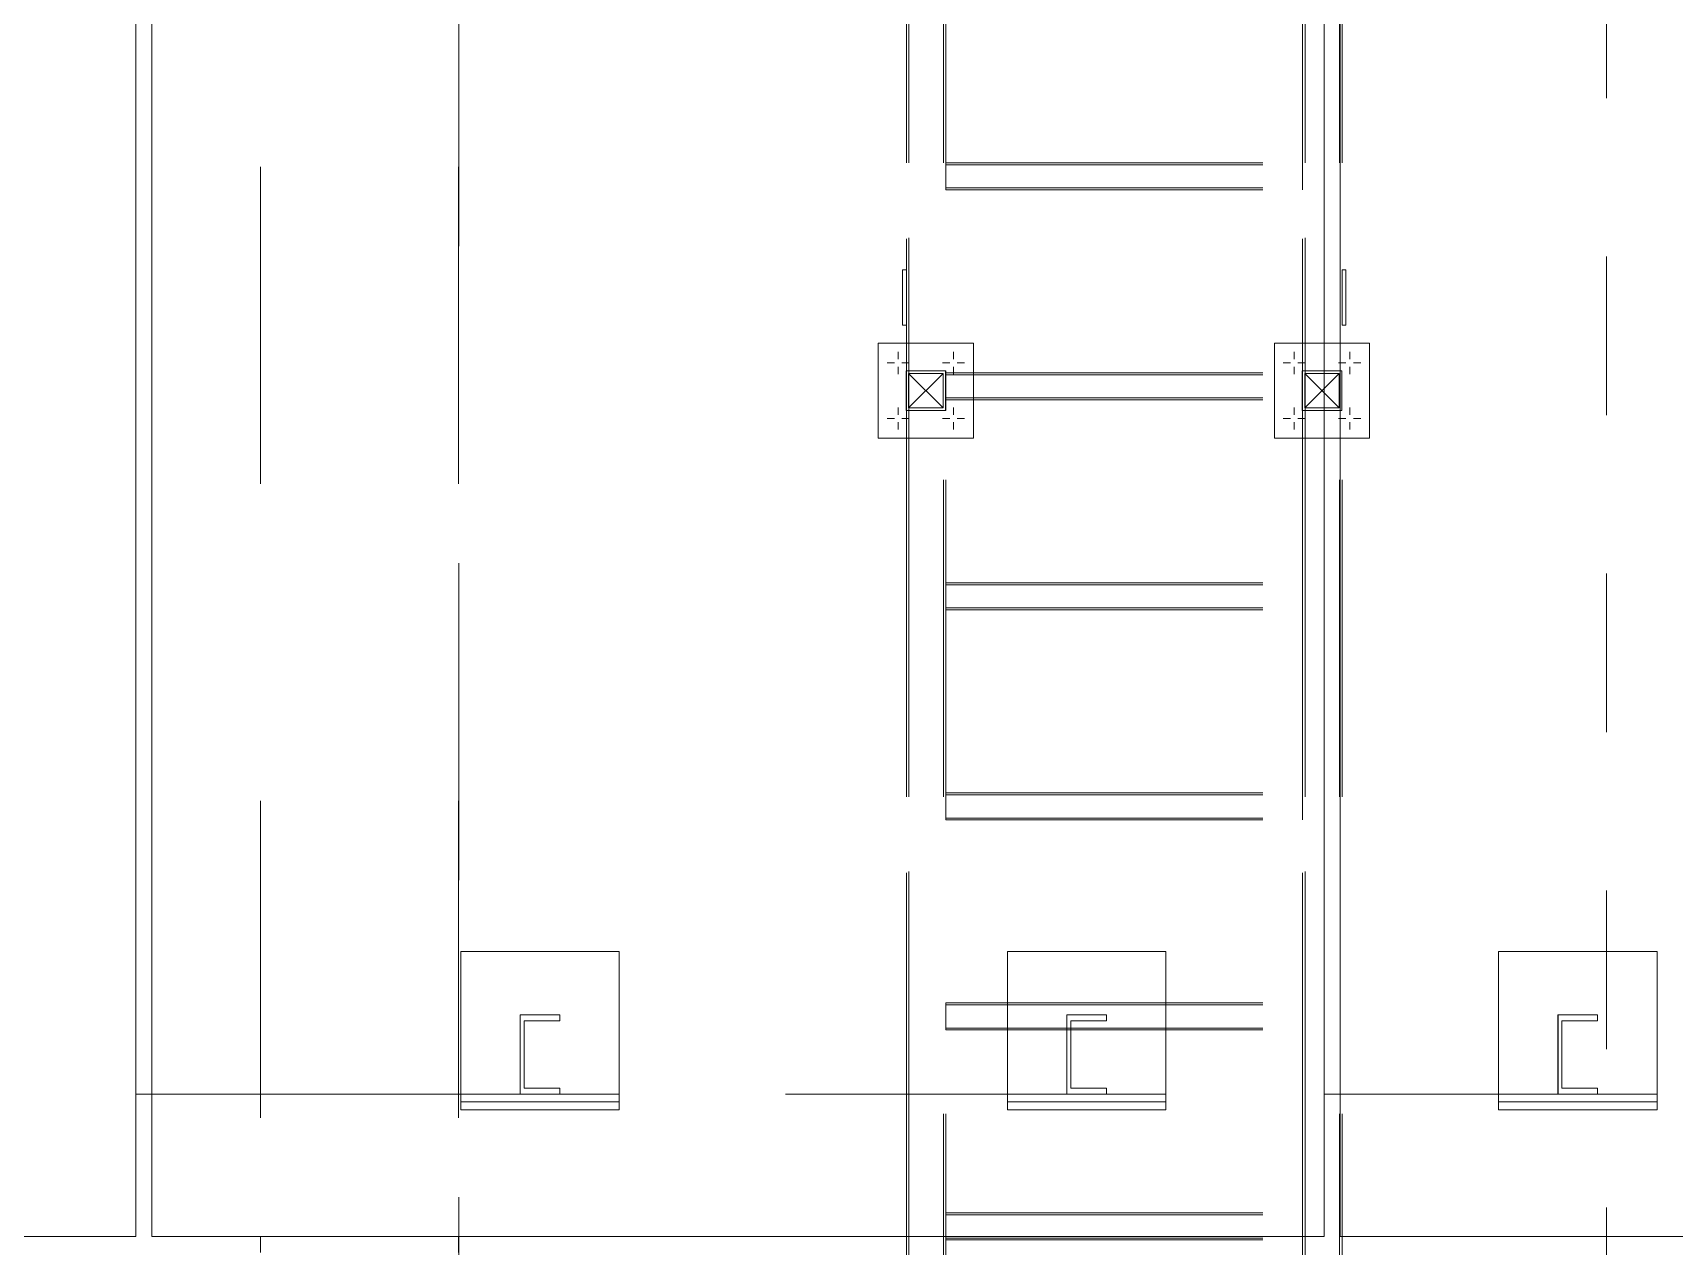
# Model space of a CAD drawing. Header units: millimetres. Extents: x 652937 to 1670132, y 1473552 to 2851037.
# Drawn here: x 663594.993 to 663597.065, y 1524531.358 to 1524532.889 of the extents above; entities that cross this region are included whole.
import ezdxf

# ---------------------------------------------------------------- set-up
doc = ezdxf.new("R2010")
doc.units = ezdxf.units.MM
for name, pattern in [('XKITLINE00', [0]), ('XKITLINE01', [4, 1, -1, 1, -1]), ('XKITLINE02', [4, 2, -2])]:
    doc.linetypes.add(name, pattern=pattern)
for name, color, linetype, lineweight in [('Bolt', 7, 'Continuous', 0), ('Part', 7, 'Continuous', 0), ('S-GRID', 7, 'Continuous', 9)]:
    doc.layers.add(name, color=color, linetype=linetype, lineweight=lineweight)

# ---------------------------------------------------------------- blocks, each defined once
blk = doc.blocks.new('*A39984522')
at = {"layer": 'Part', "color": 7, "linetype": 'XKITLINE02', "lineweight": 0}
for p, q in [((59.127844, -99.195099), (59.127844, -83.570103)), ((59.143841, -99.195099), (59.143841, -83.576731)), ((59.361841, -99.195099), (59.361841, -83.576731)), ((59.377844, -99.195099), (59.377844, -83.570103)), ((59.127794, -83.673653), (59.127794, -99.195099)), ((59.143798, -83.667025), (59.143798, -99.195099)), ((59.361798, -99.195099), (59.361798, -83.667025)), ((59.377794, -99.195099), (59.377794, -83.673653))]:
    blk.add_line(p, q, dxfattribs=at)
blk = doc.blocks.new('*A39994523')
at = {"layer": 'Part', "color": 7, "linetype": 'XKITLINE02', "lineweight": 0}
for p, q in [((56.627844, -99.195099), (56.627844, -83.570103)), ((56.643841, -99.195099), (56.643841, -83.576731)), ((56.861841, -99.195099), (56.861841, -83.576731)), ((56.877844, -99.195099), (56.877844, -83.570103)), ((56.627794, -83.673653), (56.627794, -99.195099)), ((56.643798, -83.667025), (56.643798, -99.195099)), ((56.861798, -99.195099), (56.861798, -83.667025)), ((56.877794, -99.195099), (56.877794, -83.673653))]:
    blk.add_line(p, q, dxfattribs=at)
blk = doc.blocks.new('*A40014525')
at = {"layer": 'Part', "color": 7, "linetype": 'XKITLINE02', "lineweight": 0}
for p, q in [((52.551891, -83.220099), (52.551891, -93.970099)), ((52.552292, -83.220099), (52.552292, -99.720099)), ((53.801891, -83.220099), (53.801891, -93.970099)), ((53.802292, -99.720099), (53.802292, -83.220099))]:
    blk.add_line(p, q, dxfattribs=at)
at = {"layer": 'Part', "color": 7, "linetype": 'XKITLINE00', "lineweight": 0}
for p, q in [((52.551891, -93.970099), (52.551891, -94.070099)), ((53.801891, -93.970099), (53.801891, -94.070099))]:
    blk.add_line(p, q, dxfattribs=at)
blk = doc.blocks.new('*A40284552')
at = {"layer": 'S-GRID', "color": 7, "linetype": 'XKITLINE01', "lineweight": 0}
blk.add_line((61.04689, -148.786781), (61.04689, -44.620099), dxfattribs=at)
blk = doc.blocks.new('*A40314555')
at = {"layer": 'Part', "color": 7, "linetype": 'XKITLINE00', "lineweight": 0}
for p, q in [((51.765166, -93.970099), (51.765166, -79.070099)), ((51.765316, -79.070099), (51.765316, -93.970099)), ((51.765166, -93.970099), (44.365166, -93.970099)), ((51.765316, -93.970099), (51.765166, -93.970099))]:
    blk.add_line(p, q, dxfattribs=at)
at = {"layer": 'Part', "color": 7, "linetype": 'XKITLINE02', "lineweight": 0}
blk.add_line((51.765166, -93.970099), (51.765316, -93.970099), dxfattribs=at)
blk = doc.blocks.new('*A40324556')
at = {"layer": 'Part', "color": 7, "linetype": 'XKITLINE00', "lineweight": 0}
for p, q in [((51.865166, -93.970099), (51.865166, -79.070099)), ((59.265166, -93.970099), (59.265166, -79.070099)), ((59.265316, -79.070099), (59.265316, -93.970099)), ((59.265166, -93.970099), (51.865166, -93.970099)), ((59.265316, -93.970099), (59.265166, -93.970099))]:
    blk.add_line(p, q, dxfattribs=at)
at = {"layer": 'Part', "color": 7, "linetype": 'XKITLINE02', "lineweight": 0}
for p, q in [((51.865316, -93.970099), (51.865316, -79.070099)), ((59.265166, -93.970099), (59.265316, -93.970099))]:
    blk.add_line(p, q, dxfattribs=at)
blk = doc.blocks.new('*A40344558')
at = {"layer": 'Part', "color": 7, "linetype": 'XKITLINE00', "lineweight": 0}
for p, q in [((59.365186, -93.970099), (59.365186, -79.070099)), ((66.765186, -93.970099), (59.365186, -93.970099))]:
    blk.add_line(p, q, dxfattribs=at)
at = {"layer": 'Part', "color": 7, "linetype": 'XKITLINE02', "lineweight": 0}
blk.add_line((59.365337, -93.970099), (59.365337, -79.070099), dxfattribs=at)
blk = doc.blocks.new('*A44775001')
at = {"layer": 'Part', "color": 7, "linetype": 'XKITLINE02', "lineweight": 0}
for p, q in [((44.365166, -93.070099), (51.765341, -93.070099)), ((51.865166, -93.070099), (59.265341, -93.070099)), ((59.365186, -93.070099), (66.765362, -93.070099))]:
    blk.add_line(p, q, dxfattribs=at)
at = {"layer": 'Part', "color": 7, "linetype": 'XKITLINE00', "lineweight": 0}
for p, q in [((51.765341, -93.070099), (51.865166, -93.070099)), ((59.265341, -93.070099), (59.365186, -93.070099))]:
    blk.add_line(p, q, dxfattribs=at)
blk = doc.blocks.new('*A47955319')
at = {"layer": 'Bolt', "color": 7, "linetype": 'XKITLINE00', "lineweight": 0}
for p, q in [((59.005636, -88.457577), (59.052256, -88.457577)), ((59.075636, -88.387577), (59.075636, -88.434197)), ((59.145636, -88.457577), (59.099016, -88.457577)), ((59.355636, -88.457577), (59.402256, -88.457577)), ((59.425636, -88.387577), (59.425636, -88.434197)), ((59.495636, -88.457577), (59.449016, -88.457577)), ((59.075636, -88.527577), (59.075636, -88.480957)), ((59.425636, -88.527577), (59.425636, -88.480957)), ((59.075636, -88.737577), (59.075636, -88.784197)), ((59.425636, -88.737577), (59.425636, -88.784197)), ((59.005636, -88.807577), (59.052256, -88.807577)), ((59.075636, -88.877577), (59.075636, -88.830957)), ((59.145636, -88.807577), (59.099016, -88.807577)), ((59.355636, -88.807577), (59.402256, -88.807577)), ((59.425636, -88.877577), (59.425636, -88.830957)), ((59.495636, -88.807577), (59.449016, -88.807577))]:
    blk.add_line(p, q, dxfattribs=at)
blk = doc.blocks.new('*A47965320')
at = {"layer": 'Bolt', "color": 7, "linetype": 'XKITLINE00', "lineweight": 0}
for p, q in [((56.505636, -88.457577), (56.552256, -88.457577)), ((56.575636, -88.387577), (56.575636, -88.434197)), ((56.645636, -88.457577), (56.599016, -88.457577)), ((56.855636, -88.457577), (56.902256, -88.457577)), ((56.925636, -88.387577), (56.925636, -88.434197)), ((56.995636, -88.457577), (56.949016, -88.457577)), ((56.575636, -88.527577), (56.575636, -88.480957)), ((56.925636, -88.527577), (56.925636, -88.480957)), ((56.575636, -88.737577), (56.575636, -88.784197)), ((56.925636, -88.737577), (56.925636, -88.784197)), ((56.505636, -88.807577), (56.552256, -88.807577)), ((56.575636, -88.877577), (56.575636, -88.830957)), ((56.645636, -88.807577), (56.599016, -88.807577)), ((56.855636, -88.807577), (56.902256, -88.807577)), ((56.925636, -88.877577), (56.925636, -88.830957)), ((56.995636, -88.807577), (56.949016, -88.807577))]:
    blk.add_line(p, q, dxfattribs=at)
blk = doc.blocks.new('*A47975321')
at = {"layer": 'Part', "color": 7, "linetype": 'XKITLINE02', "lineweight": 0}
for p, q in [((56.450633, -88.332577), (57.050638, -88.332577)), ((56.450633, -88.332577), (56.450633, -88.932577)), ((56.450638, -88.932577), (56.450638, -88.332577)), ((57.050633, -88.932577), (57.050633, -88.332577)), ((57.050638, -88.332577), (57.050638, -88.932577)), ((57.050638, -88.932577), (56.450633, -88.932577))]:
    blk.add_line(p, q, dxfattribs=at)
blk = doc.blocks.new('*A47985322')
at = {"layer": 'Part', "color": 7, "linetype": 'XKITLINE02', "lineweight": 0}
for p, q in [((56.625631, -88.507599), (56.876145, -88.507599)), ((56.625631, -88.757599), (56.625631, -88.507599)), ((56.626145, -88.757599), (56.626145, -88.507599)), ((56.641631, -88.741599), (56.859631, -88.523599)), ((56.859631, -88.741599), (56.641631, -88.523599)), ((56.641631, -88.523599), (56.860145, -88.523599)), ((56.641631, -88.741599), (56.641631, -88.523599)), ((56.642145, -88.741599), (56.860145, -88.523599)), ((56.860145, -88.741599), (56.642145, -88.523599)), ((56.642145, -88.741599), (56.642145, -88.523599)), ((56.859631, -88.741599), (56.859631, -88.523599)), ((56.860145, -88.741599), (56.860145, -88.523599)), ((56.875631, -88.757599), (56.875631, -88.507599)), ((56.876145, -88.507599), (56.876145, -88.757599)), ((56.876145, -88.757599), (56.625631, -88.757599)), ((56.641631, -88.741599), (56.860145, -88.741599))]:
    blk.add_line(p, q, dxfattribs=at)
blk = doc.blocks.new('*A47995323')
at = {"layer": 'Part', "color": 7, "linetype": 'XKITLINE02', "lineweight": 0}
for p, q in [((58.950633, -88.332577), (59.265316, -88.332577)), ((58.950633, -88.932577), (58.950633, -88.332577)), ((58.950638, -88.932577), (58.950638, -88.332577)), ((59.365186, -88.332577), (59.550638, -88.332577)), ((59.550633, -88.932577), (59.550633, -88.332577)), ((59.550638, -88.932577), (59.550638, -88.332577)), ((58.950633, -88.932577), (59.265316, -88.932577)), ((59.365186, -88.932577), (59.550638, -88.932577))]:
    blk.add_line(p, q, dxfattribs=at)
at = {"layer": 'Part', "color": 7, "linetype": 'XKITLINE00', "lineweight": 0}
for p, q in [((59.265316, -88.332577), (59.365186, -88.332577)), ((59.265316, -88.932577), (59.365186, -88.932577))]:
    blk.add_line(p, q, dxfattribs=at)
blk = doc.blocks.new('*A48005324')
at = {"layer": 'Part', "color": 7, "linetype": 'XKITLINE02', "lineweight": 0}
for p, q in [((59.125631, -88.507599), (59.376145, -88.507599)), ((59.125631, -88.757599), (59.125631, -88.507599)), ((59.126145, -88.757599), (59.126145, -88.507599)), ((59.359631, -88.523599), (59.141631, -88.741599)), ((59.141631, -88.523599), (59.359631, -88.741599)), ((59.141631, -88.523599), (59.360145, -88.523599)), ((59.141631, -88.741599), (59.141631, -88.523599)), ((59.142145, -88.741599), (59.360145, -88.523599)), ((59.360145, -88.741599), (59.142145, -88.523599)), ((59.142145, -88.741599), (59.142145, -88.523599)), ((59.359631, -88.741599), (59.359631, -88.523599)), ((59.360145, -88.741599), (59.360145, -88.523599)), ((59.375631, -88.757599), (59.375631, -88.507599)), ((59.376145, -88.507599), (59.376145, -88.757599)), ((59.376145, -88.757599), (59.125631, -88.757599)), ((59.141631, -88.741599), (59.360145, -88.741599))]:
    blk.add_line(p, q, dxfattribs=at)
blk = doc.blocks.new('*A48395363')
at = {"layer": 'Part', "color": 7, "linetype": 'XKITLINE02', "lineweight": 0}
for p, q in [((56.627753, -87.870099), (56.602633, -87.870099)), ((56.602633, -87.870099), (56.602633, -88.220099)), ((56.627633, -88.220099), (56.627633, -87.870099)), ((59.402362, -87.870099), (59.377227, -87.870099)), ((59.377227, -87.870099), (59.377227, -88.220099)), ((59.402227, -88.220099), (59.402227, -87.870099)), ((56.602633, -88.220099), (56.627753, -88.220099)), ((59.377227, -88.220099), (59.402362, -88.220099))]:
    blk.add_line(p, q, dxfattribs=at)
blk = doc.blocks.new('*A48515375')
at = {"layer": 'Part', "color": 7, "linetype": 'XKITLINE02', "lineweight": 0}
for p, q in [((60.740384, -92.570099), (60.990524, -92.570099)), ((60.740384, -93.070099), (60.740384, -92.570099)), ((60.740524, -93.070099), (60.740524, -92.570099)), ((60.990524, -92.607599), (60.765384, -92.607599)), ((60.765384, -93.032599), (60.765384, -92.607599)), ((60.765524, -93.032599), (60.765524, -92.607599)), ((60.990384, -92.607599), (60.990384, -92.570099)), ((60.990524, -92.570099), (60.990524, -92.607599)), ((60.990524, -93.070099), (60.740384, -93.070099)), ((60.765384, -93.032599), (60.990524, -93.032599)), ((60.990384, -93.070099), (60.990384, -93.032599)), ((60.990524, -93.032599), (60.990524, -93.070099))]:
    blk.add_line(p, q, dxfattribs=at)
blk = doc.blocks.new('*A48525376')
at = {"layer": 'Part', "color": 7, "linetype": 'XKITLINE02', "lineweight": 0}
for p, q in [((61.365369, -92.170099), (60.365357, -92.170099)), ((60.365357, -92.170099), (60.365357, -93.170099)), ((60.365369, -93.170099), (60.365369, -92.170099)), ((61.365357, -93.170099), (61.365357, -92.170099)), ((61.365369, -93.170099), (61.365369, -92.170099)), ((60.365357, -93.170099), (61.365369, -93.170099))]:
    blk.add_line(p, q, dxfattribs=at)
blk = doc.blocks.new('*A48545378')
at = {"layer": 'Part', "color": 7, "linetype": 'XKITLINE02', "lineweight": 0}
for p, q in [((58.265369, -92.170099), (57.265357, -92.170099)), ((57.265357, -92.170099), (57.265357, -93.170099)), ((57.265369, -93.170099), (57.265369, -92.170099)), ((58.265357, -93.170099), (58.265357, -92.170099)), ((58.265369, -93.170099), (58.265369, -92.170099)), ((57.265357, -93.170099), (58.265369, -93.170099))]:
    blk.add_line(p, q, dxfattribs=at)
blk = doc.blocks.new('*A48555379')
at = {"layer": 'Part', "color": 7, "linetype": 'XKITLINE02', "lineweight": 0}
for p, q in [((57.640384, -92.570099), (57.890524, -92.570099)), ((57.640384, -93.070099), (57.640384, -92.570099)), ((57.640524, -93.070099), (57.640524, -92.570099)), ((57.890524, -92.607599), (57.665384, -92.607599)), ((57.665384, -93.032599), (57.665384, -92.607599)), ((57.665524, -93.032599), (57.665524, -92.607599)), ((57.890384, -92.607599), (57.890384, -92.570099)), ((57.890524, -92.570099), (57.890524, -92.607599)), ((57.890524, -93.070099), (57.640384, -93.070099)), ((57.665384, -93.032599), (57.890524, -93.032599)), ((57.890384, -93.070099), (57.890384, -93.032599)), ((57.890524, -93.032599), (57.890524, -93.070099))]:
    blk.add_line(p, q, dxfattribs=at)
blk = doc.blocks.new('*A48595383')
at = {"layer": 'Part', "color": 7, "linetype": 'XKITLINE02', "lineweight": 0}
for p, q in [((61.365609, -93.070099), (60.365409, -93.070099)), ((60.365409, -93.120099), (60.365409, -93.070099)), ((61.365609, -93.120099), (60.365409, -93.120099)), ((60.365609, -93.120099), (60.365609, -93.070099)), ((61.365409, -93.070099), (61.365609, -93.070099)), ((61.365409, -93.120099), (61.365409, -93.070099)), ((61.365609, -93.120099), (61.365409, -93.120099)), ((61.365609, -93.070099), (61.365609, -93.120099))]:
    blk.add_line(p, q, dxfattribs=at)
blk = doc.blocks.new('*A48605384')
at = {"layer": 'Part', "color": 7, "linetype": 'XKITLINE02', "lineweight": 0}
for p, q in [((56.877648, -92.537599), (56.877654, -92.506487)), ((56.877654, -92.506487), (56.877662, -92.495099)), ((56.877662, -92.506599), (56.877655, -92.516446)), ((56.877662, -92.495099), (59.127612, -92.495099)), ((56.877662, -92.495099), (56.877671, -92.506487)), ((56.877662, -92.506599), (59.127612, -92.506599)), ((56.87767, -92.516446), (56.877662, -92.506599)), ((56.877671, -92.506487), (56.877677, -92.537599)), ((59.127604, -92.506487), (59.127598, -92.537599)), ((59.127612, -92.495099), (59.127604, -92.506487)), ((59.127605, -92.516446), (59.127612, -92.506599)), ((59.127621, -92.506487), (59.127612, -92.495099)), ((59.127612, -92.506599), (59.12762, -92.516446)), ((59.127627, -92.537599), (59.127621, -92.506487)), ((56.877645, -92.580099), (56.877648, -92.537599)), ((56.877648, -92.622599), (56.877645, -92.580099)), ((56.87765, -92.543349), (56.877648, -92.580099)), ((56.877648, -92.580099), (56.87765, -92.616849)), ((56.877655, -92.516446), (56.87765, -92.543349)), ((56.877675, -92.543349), (56.87767, -92.516446)), ((56.877677, -92.580099), (56.877675, -92.543349)), ((56.877675, -92.616849), (56.877677, -92.580099)), ((56.877677, -92.537599), (56.877679, -92.580099)), ((56.877679, -92.580099), (56.877677, -92.622599)), ((59.127598, -92.537599), (59.127595, -92.580099)), ((59.127595, -92.580099), (59.127598, -92.622599)), ((59.127598, -92.580099), (59.1276, -92.543349)), ((59.1276, -92.616849), (59.127598, -92.580099)), ((59.1276, -92.543349), (59.127605, -92.516446)), ((59.12762, -92.516446), (59.127625, -92.543349)), ((59.127625, -92.543349), (59.127627, -92.580099)), ((59.127627, -92.580099), (59.127625, -92.616849)), ((59.127629, -92.580099), (59.127627, -92.537599)), ((59.127627, -92.622599), (59.127629, -92.580099)), ((56.877654, -92.653711), (56.877648, -92.622599)), ((56.87765, -92.616849), (56.877655, -92.643752)), ((56.877662, -92.665099), (56.877654, -92.653711)), ((56.877655, -92.643752), (56.877662, -92.653599)), ((56.877662, -92.653599), (56.87767, -92.643752)), ((56.877662, -92.653599), (59.127612, -92.653599)), ((56.877671, -92.653711), (56.877662, -92.665099)), ((56.877662, -92.665099), (59.127612, -92.665099)), ((56.87767, -92.643752), (56.877675, -92.616849)), ((56.877677, -92.622599), (56.877671, -92.653711)), ((59.127598, -92.622599), (59.127604, -92.653711)), ((59.127605, -92.643752), (59.1276, -92.616849)), ((59.127604, -92.653711), (59.127612, -92.665099)), ((59.127612, -92.653599), (59.127605, -92.643752)), ((59.12762, -92.643752), (59.127612, -92.653599)), ((59.127612, -92.665099), (59.127621, -92.653711)), ((59.127625, -92.616849), (59.12762, -92.643752)), ((59.127621, -92.653711), (59.127627, -92.622599))]:
    blk.add_line(p, q, dxfattribs=at)
blk = doc.blocks.new('*A48615385')
at = {"layer": 'Part', "color": 7, "linetype": 'XKITLINE02', "lineweight": 0}
for p, q in [((56.877648, -93.862599), (56.877654, -93.831487)), ((56.877655, -93.841446), (56.87765, -93.868349)), ((56.877654, -93.831487), (56.877662, -93.820099)), ((56.877662, -93.831599), (56.877655, -93.841446)), ((56.877662, -93.820099), (59.127612, -93.820099)), ((56.877662, -93.820099), (56.877671, -93.831487)), ((56.877662, -93.831599), (59.127612, -93.831599)), ((56.87767, -93.841446), (56.877662, -93.831599)), ((56.877675, -93.868349), (56.87767, -93.841446)), ((56.877671, -93.831487), (56.877677, -93.862599)), ((59.127604, -93.831487), (59.127598, -93.862599)), ((59.1276, -93.868349), (59.127605, -93.841446)), ((59.127612, -93.820099), (59.127604, -93.831487)), ((59.127605, -93.841446), (59.127612, -93.831599)), ((59.127621, -93.831487), (59.127612, -93.820099)), ((59.127612, -93.831599), (59.12762, -93.841446)), ((59.12762, -93.841446), (59.127625, -93.868349)), ((59.127627, -93.862599), (59.127621, -93.831487)), ((56.877645, -93.905099), (56.877648, -93.862599)), ((56.877648, -93.947599), (56.877645, -93.905099)), ((56.87765, -93.868349), (56.877648, -93.905099)), ((56.877648, -93.905099), (56.87765, -93.941849)), ((56.877654, -93.978711), (56.877648, -93.947599)), ((56.87765, -93.941849), (56.877655, -93.968752)), ((56.87767, -93.968752), (56.877675, -93.941849)), ((56.877677, -93.947599), (56.877671, -93.978711)), ((56.877677, -93.905099), (56.877675, -93.868349)), ((56.877675, -93.941849), (56.877677, -93.905099)), ((56.877677, -93.862599), (56.877679, -93.905099)), ((56.877679, -93.905099), (56.877677, -93.947599)), ((59.127598, -93.862599), (59.127595, -93.905099)), ((59.127595, -93.905099), (59.127598, -93.947599)), ((59.127598, -93.905099), (59.1276, -93.868349)), ((59.1276, -93.941849), (59.127598, -93.905099)), ((59.127598, -93.947599), (59.127604, -93.978711)), ((59.127605, -93.968752), (59.1276, -93.941849)), ((59.127625, -93.941849), (59.12762, -93.968752)), ((59.127621, -93.978711), (59.127627, -93.947599)), ((59.127625, -93.868349), (59.127627, -93.905099)), ((59.127627, -93.905099), (59.127625, -93.941849)), ((59.127629, -93.905099), (59.127627, -93.862599)), ((59.127627, -93.947599), (59.127629, -93.905099)), ((56.877662, -93.990099), (56.877654, -93.978711)), ((56.877655, -93.968752), (56.877662, -93.978599)), ((56.877662, -93.978599), (56.87767, -93.968752)), ((56.877662, -93.978599), (59.127612, -93.978599)), ((56.877671, -93.978711), (56.877662, -93.990099)), ((56.877662, -93.990099), (59.127612, -93.990099)), ((59.127604, -93.978711), (59.127612, -93.990099)), ((59.127612, -93.978599), (59.127605, -93.968752)), ((59.12762, -93.968752), (59.127612, -93.978599)), ((59.127612, -93.990099), (59.127621, -93.978711))]:
    blk.add_line(p, q, dxfattribs=at)
blk = doc.blocks.new('*A48635387')
at = {"layer": 'Part', "color": 7, "linetype": 'XKITLINE02', "lineweight": 0}
for p, q in [((58.265609, -93.070099), (57.265409, -93.070099)), ((57.265409, -93.120099), (57.265409, -93.070099)), ((58.265609, -93.120099), (57.265409, -93.120099)), ((57.265609, -93.120099), (57.265609, -93.070099)), ((58.265409, -93.070099), (58.265609, -93.070099)), ((58.265409, -93.120099), (58.265409, -93.070099)), ((58.265609, -93.120099), (58.265409, -93.120099)), ((58.265609, -93.070099), (58.265609, -93.120099))]:
    blk.add_line(p, q, dxfattribs=at)
blk = doc.blocks.new('*A48655389')
at = {"layer": 'Part', "color": 7, "linetype": 'XKITLINE02', "lineweight": 0}
for p, q in [((54.81561, -93.070099), (53.815409, -93.070099)), ((53.815409, -93.120099), (53.815409, -93.070099)), ((54.81561, -93.120099), (53.815409, -93.120099)), ((53.81561, -93.120099), (53.81561, -93.070099)), ((54.815409, -93.070099), (54.81561, -93.070099)), ((54.815409, -93.120099), (54.815409, -93.070099)), ((54.81561, -93.120099), (54.815409, -93.120099)), ((54.81561, -93.070099), (54.81561, -93.120099))]:
    blk.add_line(p, q, dxfattribs=at)
blk = doc.blocks.new('*A48665390')
at = {"layer": 'Part', "color": 7, "linetype": 'XKITLINE02', "lineweight": 0}
for p, q in [((54.815369, -92.170099), (53.815357, -92.170099)), ((53.815357, -92.170099), (53.815357, -93.170099)), ((53.815369, -93.170099), (53.815369, -92.170099)), ((54.815357, -93.170099), (54.815357, -92.170099)), ((54.815369, -93.170099), (54.815369, -92.170099)), ((53.815357, -93.170099), (54.815369, -93.170099))]:
    blk.add_line(p, q, dxfattribs=at)
blk = doc.blocks.new('*A48675391')
at = {"layer": 'Part', "color": 7, "linetype": 'XKITLINE02', "lineweight": 0}
for p, q in [((54.190384, -92.570099), (54.440524, -92.570099)), ((54.190384, -93.070099), (54.190384, -92.570099)), ((54.190524, -93.070099), (54.190524, -92.570099)), ((54.440524, -92.607599), (54.215384, -92.607599)), ((54.215384, -93.032599), (54.215384, -92.607599)), ((54.215524, -93.032599), (54.215524, -92.607599)), ((54.440384, -92.607599), (54.440384, -92.570099)), ((54.440524, -92.570099), (54.440524, -92.607599)), ((54.440524, -93.070099), (54.190384, -93.070099)), ((54.215384, -93.032599), (54.440524, -93.032599)), ((54.440384, -93.070099), (54.440384, -93.032599)), ((54.440524, -93.032599), (54.440524, -93.070099))]:
    blk.add_line(p, q, dxfattribs=at)
blk = doc.blocks.new('*A48745398')
at = {"layer": 'Part', "color": 7, "linetype": 'XKITLINE02', "lineweight": 0}
for p, q in [((56.877645, -91.255099), (56.877648, -91.212599)), ((56.877648, -91.297599), (56.877645, -91.255099)), ((56.877648, -91.212599), (56.877654, -91.181487)), ((56.87765, -91.218349), (56.877648, -91.255099)), ((56.877648, -91.255099), (56.87765, -91.291849)), ((56.877655, -91.191446), (56.87765, -91.218349)), ((56.877654, -91.181487), (56.877662, -91.170099)), ((56.877662, -91.181599), (56.877655, -91.191446)), ((56.877662, -91.170099), (59.127612, -91.170099)), ((56.877662, -91.170099), (56.877671, -91.181487)), ((56.877662, -91.181599), (59.127612, -91.181599)), ((56.87767, -91.191446), (56.877662, -91.181599)), ((56.877675, -91.218349), (56.87767, -91.191446)), ((56.877671, -91.181487), (56.877677, -91.212599)), ((56.877677, -91.255099), (56.877675, -91.218349)), ((56.877675, -91.291849), (56.877677, -91.255099)), ((56.877677, -91.212599), (56.877679, -91.255099)), ((56.877679, -91.255099), (56.877677, -91.297599)), ((59.127598, -91.212599), (59.127595, -91.255099)), ((59.127595, -91.255099), (59.127598, -91.297599)), ((59.127604, -91.181487), (59.127598, -91.212599)), ((59.127598, -91.255099), (59.1276, -91.218349)), ((59.1276, -91.291849), (59.127598, -91.255099)), ((59.1276, -91.218349), (59.127605, -91.191446)), ((59.127612, -91.170099), (59.127604, -91.181487)), ((59.127605, -91.191446), (59.127612, -91.181599)), ((59.127621, -91.181487), (59.127612, -91.170099)), ((59.127612, -91.181599), (59.12762, -91.191446)), ((59.12762, -91.191446), (59.127625, -91.218349)), ((59.127627, -91.212599), (59.127621, -91.181487)), ((59.127625, -91.218349), (59.127627, -91.255099)), ((59.127627, -91.255099), (59.127625, -91.291849)), ((59.127629, -91.255099), (59.127627, -91.212599)), ((59.127627, -91.297599), (59.127629, -91.255099)), ((56.877654, -91.328711), (56.877648, -91.297599)), ((56.87765, -91.291849), (56.877655, -91.318752)), ((56.877662, -91.340099), (56.877654, -91.328711)), ((56.877655, -91.318752), (56.877662, -91.328599)), ((56.877662, -91.328599), (56.87767, -91.318752)), ((56.877662, -91.328599), (59.127612, -91.328599)), ((56.877671, -91.328711), (56.877662, -91.340099)), ((56.877662, -91.340099), (59.127612, -91.340099)), ((56.87767, -91.318752), (56.877675, -91.291849)), ((56.877677, -91.297599), (56.877671, -91.328711)), ((59.127598, -91.297599), (59.127604, -91.328711)), ((59.127605, -91.318752), (59.1276, -91.291849)), ((59.127604, -91.328711), (59.127612, -91.340099)), ((59.127612, -91.328599), (59.127605, -91.318752)), ((59.12762, -91.318752), (59.127612, -91.328599)), ((59.127612, -91.340099), (59.127621, -91.328711)), ((59.127625, -91.291849), (59.12762, -91.318752)), ((59.127621, -91.328711), (59.127627, -91.297599))]:
    blk.add_line(p, q, dxfattribs=at)
blk = doc.blocks.new('*A48755399')
at = {"layer": 'Part', "color": 7, "linetype": 'XKITLINE02', "lineweight": 0}
for p, q in [((56.877645, -89.930099), (56.877648, -89.887599)), ((56.877648, -89.887599), (56.877654, -89.856487)), ((56.87765, -89.893349), (56.877648, -89.930099)), ((56.877655, -89.866446), (56.87765, -89.893349)), ((56.877654, -89.856487), (56.877662, -89.845099)), ((56.877662, -89.856599), (56.877655, -89.866446)), ((56.877662, -89.845099), (59.127612, -89.845099)), ((56.877662, -89.845099), (56.877671, -89.856487)), ((56.877662, -89.856599), (59.127612, -89.856599)), ((56.87767, -89.866446), (56.877662, -89.856599)), ((56.877675, -89.893349), (56.87767, -89.866446)), ((56.877671, -89.856487), (56.877677, -89.887599)), ((56.877677, -89.930099), (56.877675, -89.893349)), ((56.877677, -89.887599), (56.877679, -89.930099)), ((59.127598, -89.887599), (59.127595, -89.930099)), ((59.127604, -89.856487), (59.127598, -89.887599)), ((59.127598, -89.930099), (59.1276, -89.893349)), ((59.1276, -89.893349), (59.127605, -89.866446)), ((59.127612, -89.845099), (59.127604, -89.856487)), ((59.127605, -89.866446), (59.127612, -89.856599)), ((59.127621, -89.856487), (59.127612, -89.845099)), ((59.127612, -89.856599), (59.12762, -89.866446)), ((59.12762, -89.866446), (59.127625, -89.893349)), ((59.127627, -89.887599), (59.127621, -89.856487)), ((59.127625, -89.893349), (59.127627, -89.930099)), ((59.127629, -89.930099), (59.127627, -89.887599)), ((56.877648, -89.972599), (56.877645, -89.930099)), ((56.877648, -89.930099), (56.87765, -89.966849)), ((56.877654, -90.003711), (56.877648, -89.972599)), ((56.87765, -89.966849), (56.877655, -89.993752)), ((56.877662, -90.015099), (56.877654, -90.003711)), ((56.877655, -89.993752), (56.877662, -90.003599)), ((56.877662, -90.003599), (56.87767, -89.993752)), ((56.877662, -90.003599), (59.127612, -90.003599)), ((56.877671, -90.003711), (56.877662, -90.015099)), ((56.877662, -90.015099), (59.127612, -90.015099)), ((56.87767, -89.993752), (56.877675, -89.966849)), ((56.877677, -89.972599), (56.877671, -90.003711)), ((56.877675, -89.966849), (56.877677, -89.930099)), ((56.877679, -89.930099), (56.877677, -89.972599)), ((59.127595, -89.930099), (59.127598, -89.972599)), ((59.1276, -89.966849), (59.127598, -89.930099)), ((59.127598, -89.972599), (59.127604, -90.003711)), ((59.127605, -89.993752), (59.1276, -89.966849)), ((59.127604, -90.003711), (59.127612, -90.015099)), ((59.127612, -90.003599), (59.127605, -89.993752)), ((59.12762, -89.993752), (59.127612, -90.003599)), ((59.127612, -90.015099), (59.127621, -90.003711)), ((59.127625, -89.966849), (59.12762, -89.993752)), ((59.127621, -90.003711), (59.127627, -89.972599)), ((59.127627, -89.930099), (59.127625, -89.966849)), ((59.127627, -89.972599), (59.127629, -89.930099))]:
    blk.add_line(p, q, dxfattribs=at)
blk = doc.blocks.new('*A48765400')
at = {"layer": 'Part', "color": 7, "linetype": 'XKITLINE02', "lineweight": 0}
for p, q in [((56.877645, -88.605099), (56.877648, -88.562599)), ((56.877648, -88.562599), (56.877654, -88.531487)), ((56.87765, -88.568349), (56.877648, -88.605099)), ((56.877655, -88.541446), (56.87765, -88.568349)), ((56.877654, -88.531487), (56.877662, -88.520099)), ((56.877662, -88.531599), (56.877655, -88.541446)), ((56.877662, -88.520099), (59.127612, -88.520099)), ((56.877662, -88.520099), (56.877671, -88.531487)), ((56.877662, -88.531599), (59.127612, -88.531599)), ((56.87767, -88.541446), (56.877662, -88.531599)), ((56.877675, -88.568349), (56.87767, -88.541446)), ((56.877671, -88.531487), (56.877677, -88.562599)), ((56.877677, -88.605099), (56.877675, -88.568349)), ((56.877677, -88.562599), (56.877679, -88.605099)), ((59.127598, -88.562599), (59.127595, -88.605099)), ((59.127604, -88.531487), (59.127598, -88.562599)), ((59.127598, -88.605099), (59.1276, -88.568349)), ((59.1276, -88.568349), (59.127605, -88.541446)), ((59.127612, -88.520099), (59.127604, -88.531487)), ((59.127605, -88.541446), (59.127612, -88.531599)), ((59.127621, -88.531487), (59.127612, -88.520099)), ((59.127612, -88.531599), (59.12762, -88.541446)), ((59.12762, -88.541446), (59.127625, -88.568349)), ((59.127627, -88.562599), (59.127621, -88.531487)), ((59.127625, -88.568349), (59.127627, -88.605099)), ((59.127629, -88.605099), (59.127627, -88.562599)), ((56.877648, -88.647599), (56.877645, -88.605099)), ((56.877648, -88.605099), (56.87765, -88.641849)), ((56.877654, -88.678711), (56.877648, -88.647599)), ((56.87765, -88.641849), (56.877655, -88.668752)), ((56.877655, -88.668752), (56.877662, -88.678599)), ((56.877662, -88.678599), (56.87767, -88.668752)), ((56.87767, -88.668752), (56.877675, -88.641849)), ((56.877677, -88.647599), (56.877671, -88.678711)), ((56.877675, -88.641849), (56.877677, -88.605099)), ((56.877679, -88.605099), (56.877677, -88.647599)), ((59.127595, -88.605099), (59.127598, -88.647599)), ((59.1276, -88.641849), (59.127598, -88.605099)), ((59.127598, -88.647599), (59.127604, -88.678711)), ((59.127605, -88.668752), (59.1276, -88.641849)), ((59.127612, -88.678599), (59.127605, -88.668752)), ((59.12762, -88.668752), (59.127612, -88.678599)), ((59.127625, -88.641849), (59.12762, -88.668752)), ((59.127621, -88.678711), (59.127627, -88.647599)), ((59.127627, -88.605099), (59.127625, -88.641849)), ((59.127627, -88.647599), (59.127629, -88.605099)), ((56.877662, -88.690099), (56.877654, -88.678711)), ((56.877662, -88.678599), (59.127612, -88.678599)), ((56.877671, -88.678711), (56.877662, -88.690099)), ((56.877662, -88.690099), (59.127612, -88.690099)), ((59.127604, -88.678711), (59.127612, -88.690099)), ((59.127612, -88.690099), (59.127621, -88.678711))]:
    blk.add_line(p, q, dxfattribs=at)
blk = doc.blocks.new('*A48775401')
at = {"layer": 'Part', "color": 7, "linetype": 'XKITLINE02', "lineweight": 0}
for p, q in [((56.877648, -87.237599), (56.877654, -87.206487)), ((56.877655, -87.216446), (56.87765, -87.243349)), ((56.877654, -87.206487), (56.877662, -87.195099)), ((56.877662, -87.206599), (56.877655, -87.216446)), ((56.877662, -87.195099), (59.127612, -87.195099)), ((56.877662, -87.195099), (56.877671, -87.206487)), ((56.877662, -87.206599), (59.127612, -87.206599)), ((56.87767, -87.216446), (56.877662, -87.206599)), ((56.877675, -87.243349), (56.87767, -87.216446)), ((56.877671, -87.206487), (56.877677, -87.237599)), ((59.127604, -87.206487), (59.127598, -87.237599)), ((59.1276, -87.243349), (59.127605, -87.216446)), ((59.127612, -87.195099), (59.127604, -87.206487)), ((59.127605, -87.216446), (59.127612, -87.206599)), ((59.127621, -87.206487), (59.127612, -87.195099)), ((59.127612, -87.206599), (59.12762, -87.216446)), ((59.12762, -87.216446), (59.127625, -87.243349)), ((59.127627, -87.237599), (59.127621, -87.206487)), ((56.877645, -87.280099), (56.877648, -87.237599)), ((56.877648, -87.322599), (56.877645, -87.280099)), ((56.87765, -87.243349), (56.877648, -87.280099)), ((56.877648, -87.280099), (56.87765, -87.316849)), ((56.877654, -87.353711), (56.877648, -87.322599)), ((56.87765, -87.316849), (56.877655, -87.343752)), ((56.87767, -87.343752), (56.877675, -87.316849)), ((56.877677, -87.322599), (56.877671, -87.353711)), ((56.877677, -87.280099), (56.877675, -87.243349)), ((56.877675, -87.316849), (56.877677, -87.280099)), ((56.877677, -87.237599), (56.877679, -87.280099)), ((56.877679, -87.280099), (56.877677, -87.322599)), ((59.127598, -87.237599), (59.127595, -87.280099)), ((59.127595, -87.280099), (59.127598, -87.322599)), ((59.127598, -87.280099), (59.1276, -87.243349)), ((59.1276, -87.316849), (59.127598, -87.280099)), ((59.127598, -87.322599), (59.127604, -87.353711)), ((59.127605, -87.343752), (59.1276, -87.316849)), ((59.127625, -87.316849), (59.12762, -87.343752)), ((59.127621, -87.353711), (59.127627, -87.322599)), ((59.127625, -87.243349), (59.127627, -87.280099)), ((59.127627, -87.280099), (59.127625, -87.316849)), ((59.127629, -87.280099), (59.127627, -87.237599)), ((59.127627, -87.322599), (59.127629, -87.280099)), ((56.877662, -87.365099), (56.877654, -87.353711)), ((56.877655, -87.343752), (56.877662, -87.353599)), ((56.877662, -87.353599), (56.87767, -87.343752)), ((56.877662, -87.353599), (59.127612, -87.353599)), ((56.877671, -87.353711), (56.877662, -87.365099)), ((56.877662, -87.365099), (59.127612, -87.365099)), ((59.127604, -87.353711), (59.127612, -87.365099)), ((59.127612, -87.353599), (59.127605, -87.343752)), ((59.12762, -87.343752), (59.127612, -87.353599)), ((59.127612, -87.365099), (59.127621, -87.353711))]:
    blk.add_line(p, q, dxfattribs=at)

msp = doc.modelspace()

# ---------------------------------------------------------------- block references
at = {"color": 7, "lineweight": 0, "xscale": 0.2, "yscale": 0.2, "zscale": 0.2}
for name in ['*A40284552', '*A40314555', '*A40324556', '*A40344558', '*A40014525', '*A39994523', '*A39984522', '*A48775401', '*A48395363', '*A47975321', '*A47965320', '*A47995323', '*A47955319', '*A47985322', '*A48765400', '*A48005324', '*A48755399', '*A48745398', '*A48665390', '*A48545378', '*A48525376', '*A48675391', '*A48605384', '*A48555379', '*A48515375', '*A44775001', '*A48655389', '*A48635387', '*A48595383', '*A48615385']:
    msp.add_blockref(name, (663584.7698, 1524550.1643), dxfattribs=at)

doc.saveas('drawing.dxf')
